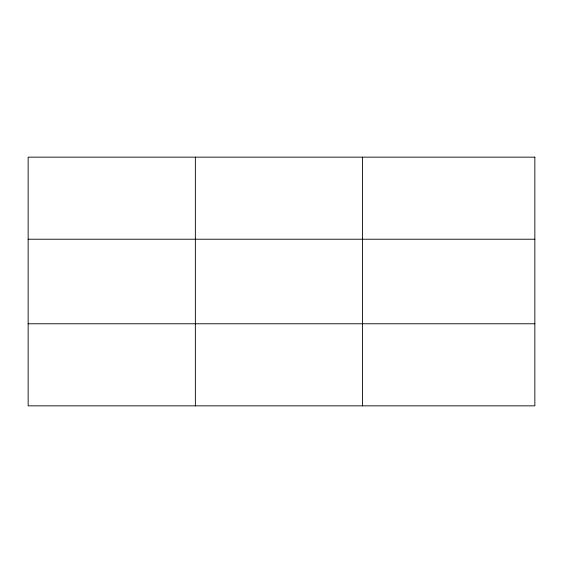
<?xml version="1.0" encoding="UTF-8"?>
<svg xmlns="http://www.w3.org/2000/svg" width="563" height="563" viewBox="0 0 563 563"><rect width="100%" height="100%" fill="white"/><g stroke="black" fill="none" stroke-linecap="round" stroke-linejoin="round"><path stroke-width="0.84" d="M195.361 157.154L195.361 405.846M362.572 157.154L362.572 405.846M28.15 239.226L534.85 239.226M28.15 323.774L534.85 323.774M534.85 157.154L534.85 405.846L28.15 405.846L28.15 157.154L534.85 157.154"/></g></svg>
